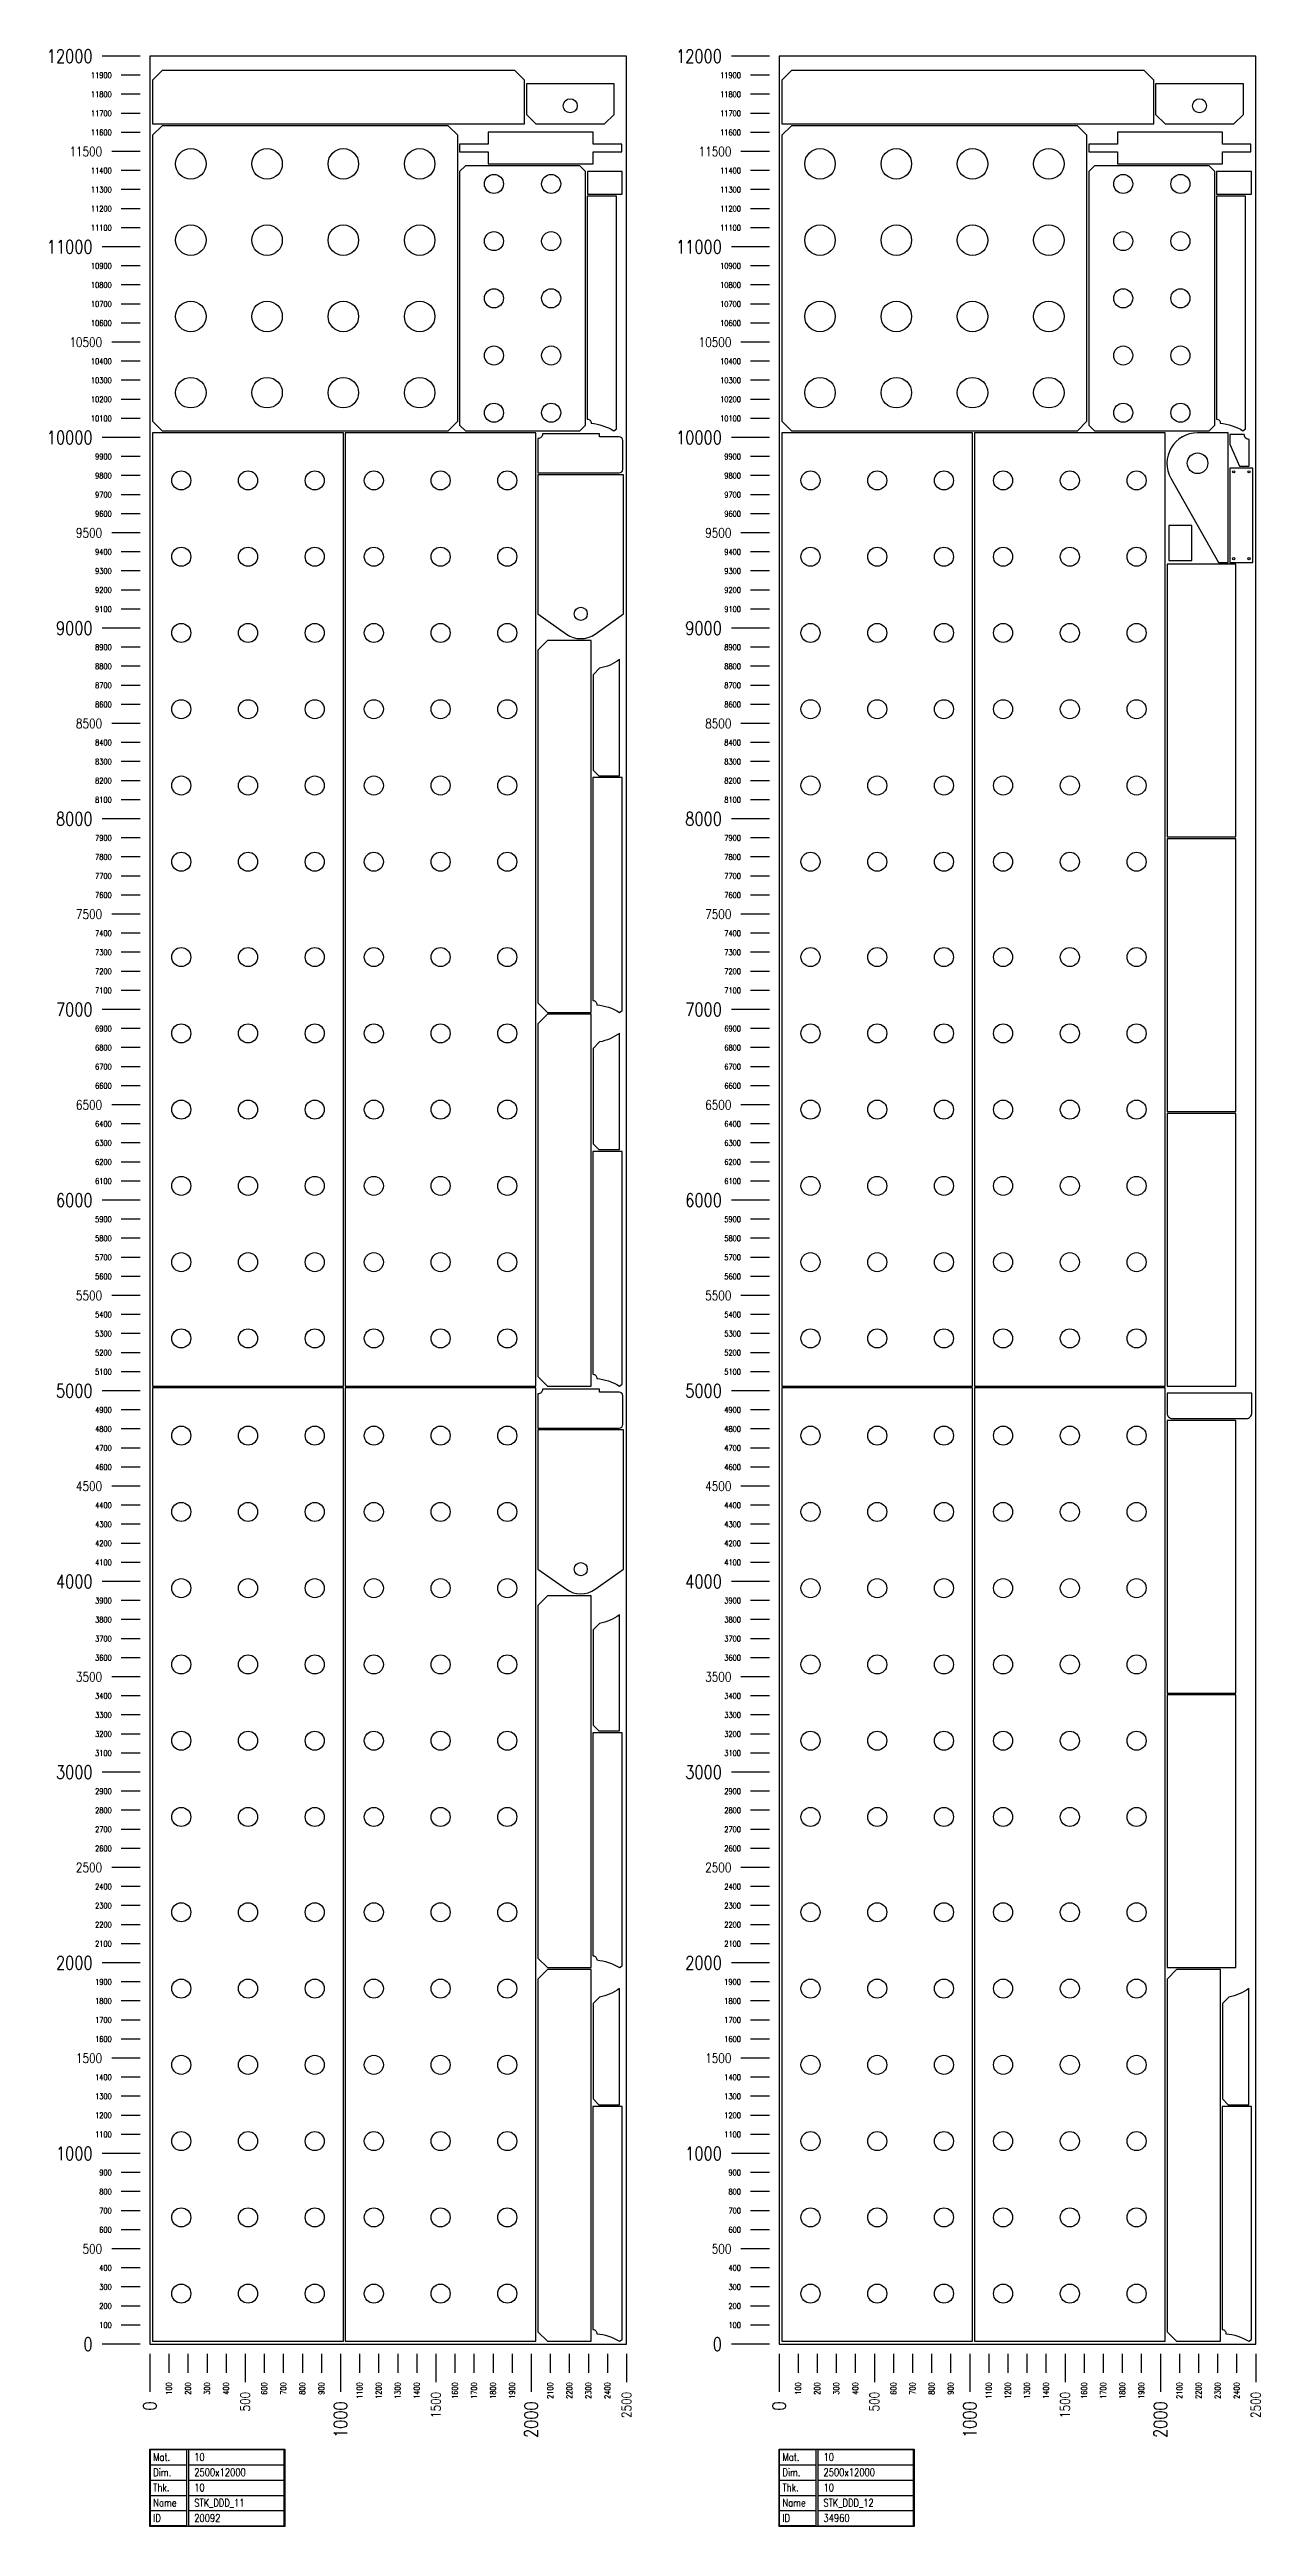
# Model space of a CAD drawing. Header units: millimetres. Extents: x 28039 to 145264, y 9873 to 40131.
# Drawn here: x 112513 to 118864, y 27140 to 40131 of the extents above; entities that cross this region are included whole.
import ezdxf
from ezdxf.enums import TextEntityAlignment as Align

# ---------------------------------------------------------------- set-up
doc = ezdxf.new("R2010")
doc.units = ezdxf.units.MM
doc.layers.add('TEXT', color=7, linetype='Continuous')
doc.styles.add('EasyCutStyle', font='romans.shx', dxfattribs={"width": 0.8})

# ---------------------------------------------------------------- blocks, each defined once
blk = doc.blocks.new('LogoSheet_20092')
at = {"color": 1}
for p, q in [((-50, 12000), (-250, 12000)), ((-50, 11000), (-250, 11000)), ((-50, 10000), (-250, 10000)), ((-50, 9000), (-250, 9000)), ((-50, 8000), (-250, 8000)), ((-50, 7000), (-250, 7000)), ((-50, 6000), (-250, 6000)), ((-50, 5000), (-250, 5000)), ((-50, 4000), (-250, 4000)), ((-50, 3000), (-250, 3000)), ((-50, 2000), (-250, 2000)), ((-50, 1000), (-250, 1000)), ((-50, 0), (-250, 0)), ((0, -50), (0, -250)), ((1000, -50), (1000, -250)), ((2000, -50), (2000, -250)), ((203, -553), (705, -553)), ((203, -633), (705, -633)), ((203, -713), (705, -713)), ((203, -793), (705, -793)), ((203, -873), (705, -873))]:
    blk.add_line(p, q, dxfattribs=at)
at = {"color": 2}
for p, q in [((-50, 11900), (-150, 11900)), ((-50, 11800), (-150, 11800)), ((-50, 11700), (-150, 11700)), ((-50, 11600), (-150, 11600)), ((-50, 11400), (-150, 11400)), ((-50, 11300), (-150, 11300)), ((-50, 11200), (-150, 11200)), ((-50, 11100), (-150, 11100)), ((-50, 10900), (-150, 10900)), ((-50, 10800), (-150, 10800)), ((-50, 10700), (-150, 10700)), ((-50, 10600), (-150, 10600)), ((-50, 10400), (-150, 10400)), ((-50, 10300), (-150, 10300)), ((-50, 10200), (-150, 10200)), ((-50, 10100), (-150, 10100)), ((-50, 9900), (-150, 9900)), ((-50, 9800), (-150, 9800)), ((-50, 9700), (-150, 9700)), ((-50, 9600), (-150, 9600)), ((-50, 9400), (-150, 9400)), ((-50, 9300), (-150, 9300)), ((-50, 9200), (-150, 9200)), ((-50, 9100), (-150, 9100)), ((-50, 8900), (-150, 8900)), ((-50, 8800), (-150, 8800)), ((-50, 8700), (-150, 8700)), ((-50, 8600), (-150, 8600)), ((-50, 8400), (-150, 8400)), ((-50, 8300), (-150, 8300)), ((-50, 8200), (-150, 8200)), ((-50, 8100), (-150, 8100)), ((-50, 7900), (-150, 7900)), ((-50, 7800), (-150, 7800)), ((-50, 7700), (-150, 7700)), ((-50, 7600), (-150, 7600)), ((-50, 7400), (-150, 7400)), ((-50, 7300), (-150, 7300)), ((-50, 7200), (-150, 7200)), ((-50, 7100), (-150, 7100)), ((-50, 6900), (-150, 6900)), ((-50, 6800), (-150, 6800)), ((-50, 6700), (-150, 6700)), ((-50, 6600), (-150, 6600)), ((-50, 6400), (-150, 6400)), ((-50, 6300), (-150, 6300)), ((-50, 6200), (-150, 6200)), ((-50, 6100), (-150, 6100)), ((-50, 5900), (-150, 5900)), ((-50, 5800), (-150, 5800)), ((-50, 5700), (-150, 5700)), ((-50, 5600), (-150, 5600)), ((-50, 5400), (-150, 5400)), ((-50, 5300), (-150, 5300)), ((-50, 5200), (-150, 5200)), ((-50, 5100), (-150, 5100)), ((-50, 4900), (-150, 4900)), ((-50, 4800), (-150, 4800)), ((-50, 4700), (-150, 4700)), ((-50, 4600), (-150, 4600)), ((-50, 4400), (-150, 4400)), ((-50, 4300), (-150, 4300)), ((-50, 4200), (-150, 4200)), ((-50, 4100), (-150, 4100)), ((-50, 3900), (-150, 3900)), ((-50, 3800), (-150, 3800)), ((-50, 3700), (-150, 3700)), ((-50, 3600), (-150, 3600)), ((-50, 3400), (-150, 3400)), ((-50, 3300), (-150, 3300)), ((-50, 3200), (-150, 3200)), ((-50, 3100), (-150, 3100)), ((-50, 2900), (-150, 2900)), ((-50, 2800), (-150, 2800)), ((-50, 2700), (-150, 2700)), ((-50, 2600), (-150, 2600)), ((-50, 2400), (-150, 2400)), ((-50, 2300), (-150, 2300)), ((-50, 2200), (-150, 2200)), ((-50, 2100), (-150, 2100)), ((-50, 1900), (-150, 1900)), ((-50, 1800), (-150, 1800)), ((-50, 1700), (-150, 1700)), ((-50, 1600), (-150, 1600)), ((-50, 1400), (-150, 1400)), ((-50, 1300), (-150, 1300)), ((-50, 1200), (-150, 1200)), ((-50, 1100), (-150, 1100)), ((-50, 900), (-150, 900)), ((-50, 800), (-150, 800)), ((-50, 700), (-150, 700)), ((-50, 600), (-150, 600)), ((-50, 400), (-150, 400)), ((-50, 300), (-150, 300)), ((-50, 200), (-150, 200)), ((-50, 100), (-150, 100)), ((100, -50), (100, -150)), ((200, -50), (200, -150)), ((300, -50), (300, -150)), ((400, -50), (400, -150)), ((600, -50), (600, -150)), ((700, -50), (700, -150)), ((800, -50), (800, -150)), ((900, -50), (900, -150)), ((1100, -50), (1100, -150)), ((1200, -50), (1200, -150)), ((1300, -50), (1300, -150)), ((1400, -50), (1400, -150)), ((1600, -50), (1600, -150)), ((1700, -50), (1700, -150)), ((1800, -50), (1800, -150)), ((1900, -50), (1900, -150)), ((2100, -50), (2100, -150)), ((2200, -50), (2200, -150)), ((2300, -50), (2300, -150)), ((2400, -50), (2400, -150))]:
    blk.add_line(p, q, dxfattribs=at)
at = {"color": 7}
for p, q in [((-50, 11500), (-200, 11500)), ((-50, 10500), (-200, 10500)), ((-50, 9500), (-200, 9500)), ((-50, 8500), (-200, 8500)), ((-50, 7500), (-200, 7500)), ((-50, 6500), (-200, 6500)), ((-50, 5500), (-200, 5500)), ((-50, 4500), (-200, 4500)), ((-50, 3500), (-200, 3500)), ((-50, 2500), (-200, 2500)), ((-50, 1500), (-200, 1500)), ((-50, 500), (-200, 500)), ((500, -50), (500, -200)), ((1500, -50), (1500, -200)), ((2500, -50), (2500, -200))]:
    blk.add_line(p, q, dxfattribs=at)
at = {"color": 5}
for p, q in [((3, -553), (193, -553)), ((3, -633), (193, -633)), ((3, -713), (193, -713)), ((3, -793), (193, -793)), ((3, -873), (193, -873))]:
    blk.add_line(p, q, dxfattribs=at)
blk.add_line((193, -633), (193, -953))
blk.add_lwpolyline([(0, -550), (708, -550), (708, -956), (0, -956)], close=True)
blk.add_lwpolyline([(3, -553), (193, -553), (193, -953), (3, -953)], close=True, dxfattribs=at)
at = {"color": 1}
blk.add_lwpolyline([(705, -553), (203, -553), (203, -953), (705, -953)], close=True, dxfattribs=at)
at = {"color": 7, "style": 'EasyCutStyle', "width": 0.8}
for s, height, p in [('12000', 70, (-300, 12000)), ('11900', 30, (-200, 11900)), ('11800', 30, (-200, 11800)), ('11700', 30, (-200, 11700)), ('11600', 30, (-200, 11600)), ('11500', 50, (-250, 11500)), ('11400', 30, (-200, 11400)), ('11300', 30, (-200, 11300)), ('11200', 30, (-200, 11200)), ('11100', 30, (-200, 11100)), ('11000', 70, (-300, 11000)), ('10900', 30, (-200, 10900)), ('10800', 30, (-200, 10800)), ('10700', 30, (-200, 10700)), ('10500', 50, (-250, 10500)), ('10600', 30, (-200, 10600)), ('10400', 30, (-200, 10400)), ('10300', 30, (-200, 10300)), ('10200', 30, (-200, 10200)), ('10000', 70, (-300, 10000)), ('10100', 30, (-200, 10100)), ('9900', 30, (-200, 9900)), ('9800', 30, (-200, 9800)), ('9700', 30, (-200, 9700)), ('9600', 30, (-200, 9600)), ('9500', 50, (-250, 9500)), ('9400', 30, (-200, 9400)), ('9300', 30, (-200, 9300)), ('9200', 30, (-200, 9200)), ('9100', 30, (-200, 9100)), ('9000', 70, (-300, 9000)), ('8900', 30, (-200, 8900)), ('8800', 30, (-200, 8800)), ('8700', 30, (-200, 8700)), ('8600', 30, (-200, 8600)), ('8500', 50, (-250, 8500)), ('8400', 30, (-200, 8400)), ('8300', 30, (-200, 8300)), ('8200', 30, (-200, 8200)), ('8100', 30, (-200, 8100)), ('8000', 70, (-300, 8000)), ('7900', 30, (-200, 7900)), ('7800', 30, (-200, 7800)), ('7700', 30, (-200, 7700)), ('7600', 30, (-200, 7600)), ('7500', 50, (-250, 7500)), ('7400', 30, (-200, 7400)), ('7300', 30, (-200, 7300)), ('7200', 30, (-200, 7200)), ('7000', 70, (-300, 7000)), ('7100', 30, (-200, 7100)), ('6900', 30, (-200, 6900)), ('6800', 30, (-200, 6800)), ('6700', 30, (-200, 6700)), ('6500', 50, (-250, 6500)), ('6600', 30, (-200, 6600)), ('6400', 30, (-200, 6400)), ('6300', 30, (-200, 6300)), ('6200', 30, (-200, 6200)), ('6100', 30, (-200, 6100)), ('6000', 70, (-300, 6000)), ('5900', 30, (-200, 5900)), ('5800', 30, (-200, 5800)), ('5700', 30, (-200, 5700)), ('5600', 30, (-200, 5600)), ('5500', 50, (-250, 5500)), ('5400', 30, (-200, 5400)), ('5300', 30, (-200, 5300)), ('5200', 30, (-200, 5200)), ('5100', 30, (-200, 5100)), ('5000', 70, (-300, 5000)), ('4900', 30, (-200, 4900)), ('4800', 30, (-200, 4800)), ('4700', 30, (-200, 4700)), ('4600', 30, (-200, 4600)), ('4500', 50, (-250, 4500)), ('4400', 30, (-200, 4400)), ('4300', 30, (-200, 4300)), ('4200', 30, (-200, 4200)), ('4000', 70, (-300, 4000)), ('4100', 30, (-200, 4100)), ('3900', 30, (-200, 3900)), ('3800', 30, (-200, 3800)), ('3700', 30, (-200, 3700)), ('3500', 50, (-250, 3500)), ('3600', 30, (-200, 3600)), ('3400', 30, (-200, 3400)), ('3300', 30, (-200, 3300)), ('3200', 30, (-200, 3200)), ('3000', 70, (-300, 3000)), ('3100', 30, (-200, 3100)), ('2900', 30, (-200, 2900)), ('2800', 30, (-200, 2800)), ('2700', 30, (-200, 2700)), ('2600', 30, (-200, 2600)), ('2500', 50, (-250, 2500)), ('2400', 30, (-200, 2400)), ('2300', 30, (-200, 2300)), ('2200', 30, (-200, 2200)), ('2100', 30, (-200, 2100)), ('2000', 70, (-300, 2000)), ('1900', 30, (-200, 1900)), ('1800', 30, (-200, 1800)), ('1700', 30, (-200, 1700)), ('1600', 30, (-200, 1600)), ('1500', 50, (-250, 1500)), ('1400', 30, (-200, 1400)), ('1300', 30, (-200, 1300)), ('1200', 30, (-200, 1200)), ('1100', 30, (-200, 1100)), ('1000', 70, (-300, 1000)), ('900', 30, (-200, 900)), ('800', 30, (-200, 800)), ('700', 30, (-200, 700)), ('500', 50, (-250, 500)), ('600', 30, (-200, 600)), ('400', 30, (-200, 400)), ('300', 30, (-200, 300)), ('200', 30, (-200, 200)), ('0', 70, (-300, 0)), ('100', 30, (-200, 100))]:
    blk.add_text(s, height=height, dxfattribs=at).set_placement(p, align=Align.MIDDLE_RIGHT)
for s, height, p in [('100', 30, (100, -200)), ('200', 30, (200, -200)), ('300', 30, (300, -200)), ('400', 30, (400, -200)), ('500', 50, (500, -250)), ('600', 30, (600, -200)), ('700', 30, (700, -200)), ('800', 30, (800, -200)), ('900', 30, (900, -200)), ('1100', 30, (1100, -200)), ('1200', 30, (1200, -200)), ('1300', 30, (1300, -200)), ('1400', 30, (1400, -200)), ('1500', 50, (1500, -250)), ('1600', 30, (1600, -200)), ('1700', 30, (1700, -200)), ('1800', 30, (1800, -200)), ('1900', 30, (1900, -200)), ('2100', 30, (2100, -200)), ('2200', 30, (2200, -200)), ('2300', 30, (2300, -200)), ('2400', 30, (2400, -200)), ('2500', 50, (2500, -250)), ('0', 70, (0, -300)), ('1000', 70, (1000, -300)), ('2000', 70, (2000, -300))]:
    blk.add_text(s, height=height, rotation=90, dxfattribs=at).set_placement(p, align=Align.MIDDLE_RIGHT)
at = {"style": 'EasyCutStyle', "width": 0.8}
for tag, p in [('MATERIAL_SHEET', (233, -612)), ('THICKNESS_SHEET', (233, -772)), ('DIMENSION_SHEET', (233, -692)), ('NAME_SHEET', (233, -852)), ('ID_SHEET', (233, -932))]:
    blk.add_attdef(tag, p, '', height=40, dxfattribs=at)
at = {"layer": 'TEXT', "color": 251, "style": 'EasyCutStyle', "width": 0.8}
for s, p in [('Mat.', (18, -612)), ('Thk.', (18, -772)), ('Dim.', (18, -692)), ('Name', (18, -852)), ('ID', (18, -932))]:
    blk.add_text(s, height=40, dxfattribs=at).set_placement(p)
blk = doc.blocks.new('LogoSheet_34960')
at = {"color": 1}
for p, q in [((-50, 12000), (-250, 12000)), ((-50, 11000), (-250, 11000)), ((-50, 10000), (-250, 10000)), ((-50, 9000), (-250, 9000)), ((-50, 8000), (-250, 8000)), ((-50, 7000), (-250, 7000)), ((-50, 6000), (-250, 6000)), ((-50, 5000), (-250, 5000)), ((-50, 4000), (-250, 4000)), ((-50, 3000), (-250, 3000)), ((-50, 2000), (-250, 2000)), ((-50, 1000), (-250, 1000)), ((-50, 0), (-250, 0)), ((0, -50), (0, -250)), ((1000, -50), (1000, -250)), ((2000, -50), (2000, -250)), ((203, -553), (705, -553)), ((203, -633), (705, -633)), ((203, -713), (705, -713)), ((203, -793), (705, -793)), ((203, -873), (705, -873))]:
    blk.add_line(p, q, dxfattribs=at)
at = {"color": 2}
for p, q in [((-50, 11900), (-150, 11900)), ((-50, 11800), (-150, 11800)), ((-50, 11700), (-150, 11700)), ((-50, 11600), (-150, 11600)), ((-50, 11400), (-150, 11400)), ((-50, 11300), (-150, 11300)), ((-50, 11200), (-150, 11200)), ((-50, 11100), (-150, 11100)), ((-50, 10900), (-150, 10900)), ((-50, 10800), (-150, 10800)), ((-50, 10700), (-150, 10700)), ((-50, 10600), (-150, 10600)), ((-50, 10400), (-150, 10400)), ((-50, 10300), (-150, 10300)), ((-50, 10200), (-150, 10200)), ((-50, 10100), (-150, 10100)), ((-50, 9900), (-150, 9900)), ((-50, 9800), (-150, 9800)), ((-50, 9700), (-150, 9700)), ((-50, 9600), (-150, 9600)), ((-50, 9400), (-150, 9400)), ((-50, 9300), (-150, 9300)), ((-50, 9200), (-150, 9200)), ((-50, 9100), (-150, 9100)), ((-50, 8900), (-150, 8900)), ((-50, 8800), (-150, 8800)), ((-50, 8700), (-150, 8700)), ((-50, 8600), (-150, 8600)), ((-50, 8400), (-150, 8400)), ((-50, 8300), (-150, 8300)), ((-50, 8200), (-150, 8200)), ((-50, 8100), (-150, 8100)), ((-50, 7900), (-150, 7900)), ((-50, 7800), (-150, 7800)), ((-50, 7700), (-150, 7700)), ((-50, 7600), (-150, 7600)), ((-50, 7400), (-150, 7400)), ((-50, 7300), (-150, 7300)), ((-50, 7200), (-150, 7200)), ((-50, 7100), (-150, 7100)), ((-50, 6900), (-150, 6900)), ((-50, 6800), (-150, 6800)), ((-50, 6700), (-150, 6700)), ((-50, 6600), (-150, 6600)), ((-50, 6400), (-150, 6400)), ((-50, 6300), (-150, 6300)), ((-50, 6200), (-150, 6200)), ((-50, 6100), (-150, 6100)), ((-50, 5900), (-150, 5900)), ((-50, 5800), (-150, 5800)), ((-50, 5700), (-150, 5700)), ((-50, 5600), (-150, 5600)), ((-50, 5400), (-150, 5400)), ((-50, 5300), (-150, 5300)), ((-50, 5200), (-150, 5200)), ((-50, 5100), (-150, 5100)), ((-50, 4900), (-150, 4900)), ((-50, 4800), (-150, 4800)), ((-50, 4700), (-150, 4700)), ((-50, 4600), (-150, 4600)), ((-50, 4400), (-150, 4400)), ((-50, 4300), (-150, 4300)), ((-50, 4200), (-150, 4200)), ((-50, 4100), (-150, 4100)), ((-50, 3900), (-150, 3900)), ((-50, 3800), (-150, 3800)), ((-50, 3700), (-150, 3700)), ((-50, 3600), (-150, 3600)), ((-50, 3400), (-150, 3400)), ((-50, 3300), (-150, 3300)), ((-50, 3200), (-150, 3200)), ((-50, 3100), (-150, 3100)), ((-50, 2900), (-150, 2900)), ((-50, 2800), (-150, 2800)), ((-50, 2700), (-150, 2700)), ((-50, 2600), (-150, 2600)), ((-50, 2400), (-150, 2400)), ((-50, 2300), (-150, 2300)), ((-50, 2200), (-150, 2200)), ((-50, 2100), (-150, 2100)), ((-50, 1900), (-150, 1900)), ((-50, 1800), (-150, 1800)), ((-50, 1700), (-150, 1700)), ((-50, 1600), (-150, 1600)), ((-50, 1400), (-150, 1400)), ((-50, 1300), (-150, 1300)), ((-50, 1200), (-150, 1200)), ((-50, 1100), (-150, 1100)), ((-50, 900), (-150, 900)), ((-50, 800), (-150, 800)), ((-50, 700), (-150, 700)), ((-50, 600), (-150, 600)), ((-50, 400), (-150, 400)), ((-50, 300), (-150, 300)), ((-50, 200), (-150, 200)), ((-50, 100), (-150, 100)), ((100, -50), (100, -150)), ((200, -50), (200, -150)), ((300, -50), (300, -150)), ((400, -50), (400, -150)), ((600, -50), (600, -150)), ((700, -50), (700, -150)), ((800, -50), (800, -150)), ((900, -50), (900, -150)), ((1100, -50), (1100, -150)), ((1200, -50), (1200, -150)), ((1300, -50), (1300, -150)), ((1400, -50), (1400, -150)), ((1600, -50), (1600, -150)), ((1700, -50), (1700, -150)), ((1800, -50), (1800, -150)), ((1900, -50), (1900, -150)), ((2100, -50), (2100, -150)), ((2200, -50), (2200, -150)), ((2300, -50), (2300, -150)), ((2400, -50), (2400, -150))]:
    blk.add_line(p, q, dxfattribs=at)
at = {"color": 7}
for p, q in [((-50, 11500), (-200, 11500)), ((-50, 10500), (-200, 10500)), ((-50, 9500), (-200, 9500)), ((-50, 8500), (-200, 8500)), ((-50, 7500), (-200, 7500)), ((-50, 6500), (-200, 6500)), ((-50, 5500), (-200, 5500)), ((-50, 4500), (-200, 4500)), ((-50, 3500), (-200, 3500)), ((-50, 2500), (-200, 2500)), ((-50, 1500), (-200, 1500)), ((-50, 500), (-200, 500)), ((500, -50), (500, -200)), ((1500, -50), (1500, -200)), ((2500, -50), (2500, -200))]:
    blk.add_line(p, q, dxfattribs=at)
at = {"color": 5}
for p, q in [((3, -553), (193, -553)), ((3, -633), (193, -633)), ((3, -713), (193, -713)), ((3, -793), (193, -793)), ((3, -873), (193, -873))]:
    blk.add_line(p, q, dxfattribs=at)
blk.add_line((193, -633), (193, -953))
blk.add_lwpolyline([(0, -550), (708, -550), (708, -956), (0, -956)], close=True)
blk.add_lwpolyline([(3, -553), (193, -553), (193, -953), (3, -953)], close=True, dxfattribs=at)
at = {"color": 1}
blk.add_lwpolyline([(705, -553), (203, -553), (203, -953), (705, -953)], close=True, dxfattribs=at)
at = {"color": 7, "style": 'EasyCutStyle', "width": 0.8}
for s, height, p in [('12000', 70, (-300, 12000)), ('11900', 30, (-200, 11900)), ('11800', 30, (-200, 11800)), ('11700', 30, (-200, 11700)), ('11600', 30, (-200, 11600)), ('11500', 50, (-250, 11500)), ('11400', 30, (-200, 11400)), ('11300', 30, (-200, 11300)), ('11200', 30, (-200, 11200)), ('11100', 30, (-200, 11100)), ('11000', 70, (-300, 11000)), ('10900', 30, (-200, 10900)), ('10800', 30, (-200, 10800)), ('10700', 30, (-200, 10700)), ('10500', 50, (-250, 10500)), ('10600', 30, (-200, 10600)), ('10400', 30, (-200, 10400)), ('10300', 30, (-200, 10300)), ('10200', 30, (-200, 10200)), ('10000', 70, (-300, 10000)), ('10100', 30, (-200, 10100)), ('9900', 30, (-200, 9900)), ('9800', 30, (-200, 9800)), ('9700', 30, (-200, 9700)), ('9600', 30, (-200, 9600)), ('9500', 50, (-250, 9500)), ('9400', 30, (-200, 9400)), ('9300', 30, (-200, 9300)), ('9200', 30, (-200, 9200)), ('9100', 30, (-200, 9100)), ('9000', 70, (-300, 9000)), ('8900', 30, (-200, 8900)), ('8800', 30, (-200, 8800)), ('8700', 30, (-200, 8700)), ('8600', 30, (-200, 8600)), ('8500', 50, (-250, 8500)), ('8400', 30, (-200, 8400)), ('8300', 30, (-200, 8300)), ('8200', 30, (-200, 8200)), ('8100', 30, (-200, 8100)), ('8000', 70, (-300, 8000)), ('7900', 30, (-200, 7900)), ('7800', 30, (-200, 7800)), ('7700', 30, (-200, 7700)), ('7600', 30, (-200, 7600)), ('7500', 50, (-250, 7500)), ('7400', 30, (-200, 7400)), ('7300', 30, (-200, 7300)), ('7200', 30, (-200, 7200)), ('7000', 70, (-300, 7000)), ('7100', 30, (-200, 7100)), ('6900', 30, (-200, 6900)), ('6800', 30, (-200, 6800)), ('6700', 30, (-200, 6700)), ('6500', 50, (-250, 6500)), ('6600', 30, (-200, 6600)), ('6400', 30, (-200, 6400)), ('6300', 30, (-200, 6300)), ('6200', 30, (-200, 6200)), ('6100', 30, (-200, 6100)), ('6000', 70, (-300, 6000)), ('5900', 30, (-200, 5900)), ('5800', 30, (-200, 5800)), ('5700', 30, (-200, 5700)), ('5600', 30, (-200, 5600)), ('5500', 50, (-250, 5500)), ('5400', 30, (-200, 5400)), ('5300', 30, (-200, 5300)), ('5200', 30, (-200, 5200)), ('5100', 30, (-200, 5100)), ('5000', 70, (-300, 5000)), ('4900', 30, (-200, 4900)), ('4800', 30, (-200, 4800)), ('4700', 30, (-200, 4700)), ('4600', 30, (-200, 4600)), ('4500', 50, (-250, 4500)), ('4400', 30, (-200, 4400)), ('4300', 30, (-200, 4300)), ('4200', 30, (-200, 4200)), ('4000', 70, (-300, 4000)), ('4100', 30, (-200, 4100)), ('3900', 30, (-200, 3900)), ('3800', 30, (-200, 3800)), ('3700', 30, (-200, 3700)), ('3500', 50, (-250, 3500)), ('3600', 30, (-200, 3600)), ('3400', 30, (-200, 3400)), ('3300', 30, (-200, 3300)), ('3200', 30, (-200, 3200)), ('3000', 70, (-300, 3000)), ('3100', 30, (-200, 3100)), ('2900', 30, (-200, 2900)), ('2800', 30, (-200, 2800)), ('2700', 30, (-200, 2700)), ('2600', 30, (-200, 2600)), ('2500', 50, (-250, 2500)), ('2400', 30, (-200, 2400)), ('2300', 30, (-200, 2300)), ('2200', 30, (-200, 2200)), ('2100', 30, (-200, 2100)), ('2000', 70, (-300, 2000)), ('1900', 30, (-200, 1900)), ('1800', 30, (-200, 1800)), ('1700', 30, (-200, 1700)), ('1600', 30, (-200, 1600)), ('1500', 50, (-250, 1500)), ('1400', 30, (-200, 1400)), ('1300', 30, (-200, 1300)), ('1200', 30, (-200, 1200)), ('1100', 30, (-200, 1100)), ('1000', 70, (-300, 1000)), ('900', 30, (-200, 900)), ('800', 30, (-200, 800)), ('700', 30, (-200, 700)), ('500', 50, (-250, 500)), ('600', 30, (-200, 600)), ('400', 30, (-200, 400)), ('300', 30, (-200, 300)), ('200', 30, (-200, 200)), ('0', 70, (-300, 0)), ('100', 30, (-200, 100))]:
    blk.add_text(s, height=height, dxfattribs=at).set_placement(p, align=Align.MIDDLE_RIGHT)
for s, height, p in [('100', 30, (100, -200)), ('200', 30, (200, -200)), ('300', 30, (300, -200)), ('400', 30, (400, -200)), ('500', 50, (500, -250)), ('600', 30, (600, -200)), ('700', 30, (700, -200)), ('800', 30, (800, -200)), ('900', 30, (900, -200)), ('1100', 30, (1100, -200)), ('1200', 30, (1200, -200)), ('1300', 30, (1300, -200)), ('1400', 30, (1400, -200)), ('1500', 50, (1500, -250)), ('1600', 30, (1600, -200)), ('1700', 30, (1700, -200)), ('1800', 30, (1800, -200)), ('1900', 30, (1900, -200)), ('2100', 30, (2100, -200)), ('2200', 30, (2200, -200)), ('2300', 30, (2300, -200)), ('2400', 30, (2400, -200)), ('2500', 50, (2500, -250)), ('0', 70, (0, -300)), ('1000', 70, (1000, -300)), ('2000', 70, (2000, -300))]:
    blk.add_text(s, height=height, rotation=90, dxfattribs=at).set_placement(p, align=Align.MIDDLE_RIGHT)
at = {"style": 'EasyCutStyle', "width": 0.8}
for tag, p in [('MATERIAL_SHEET', (233, -612)), ('THICKNESS_SHEET', (233, -772)), ('DIMENSION_SHEET', (233, -692)), ('NAME_SHEET', (233, -852)), ('ID_SHEET', (233, -932))]:
    blk.add_attdef(tag, p, '', height=40, dxfattribs=at)
at = {"layer": 'TEXT', "color": 251, "style": 'EasyCutStyle', "width": 0.8}
for s, p in [('Mat.', (18, -612)), ('Thk.', (18, -772)), ('Dim.', (18, -692)), ('Name', (18, -852)), ('ID', (18, -932))]:
    blk.add_text(s, height=40, dxfattribs=at).set_placement(p)

msp = doc.modelspace()

# ---------------------------------------------------------------- linework, layer by layer
at = {"color": 34, "true_color": 0x945a17}
for points in [[(113039, 28096), (115539, 28096), (115539, 40096), (113039, 40096)], [(116339, 28096), (118839, 28096), (118839, 40096), (116339, 40096)]]:
    msp.add_lwpolyline(points, close=True, dxfattribs=at)
at = {"color": 2}
for points in [[(113054, 39741), (115004, 39741), (115004, 39971), (114954, 40021), (113104, 40021), (113054, 39971)], [(116354, 39741), (118304, 39741), (118304, 39971), (118254, 40021), (116404, 40021), (116354, 39971)], [(115014, 39791), (115064, 39741), (115424, 39741), (115474, 39791), (115474, 39951), (115014, 39951)], [(118314, 39791), (118364, 39741), (118724, 39741), (118774, 39791), (118774, 39951), (118314, 39951)], [(114604, 38131), (114654, 38181), (114654, 39681), (114604, 39731), (113104, 39731), (113054, 39681), (113054, 38181), (113104, 38131)], [(114664, 39594), (114814, 39594), (114814, 39531), (115364, 39531), (115364, 39594), (115514, 39594), (115514, 39634), (115364, 39634), (115364, 39697), (114814, 39697), (114814, 39634), (114664, 39634)], [(117904, 38131), (117954, 38181), (117954, 39681), (117904, 39731), (116404, 39731), (116354, 39681), (116354, 38181), (116404, 38131)], [(117964, 39594), (118114, 39594), (118114, 39531), (118664, 39531), (118664, 39594), (118814, 39594), (118814, 39634), (118664, 39634), (118664, 39697), (118114, 39697), (118114, 39634), (117964, 39634)], [(115294, 38131), (115324, 38161), (115324, 39491), (115294, 39521), (114694, 39521), (114664, 39491), (114664, 38161), (114694, 38131)], [(118594, 38131), (118624, 38161), (118624, 39491), (118594, 39521), (117994, 39521), (117964, 39491), (117964, 38161), (117994, 38131)], [(115334, 39372), (115517, 39372), (115517, 39492), (115334, 39492)], [(118634, 39372), (118817, 39372), (118817, 39492), (118634, 39492)], [(114054, 33121), (114054, 38121), (113054, 38121), (113054, 33121)], [(115064, 33121), (115064, 38121), (114064, 38121), (114064, 33121)], [(117354, 33121), (117354, 38121), (116354, 38121), (116354, 33121)], [(118364, 33121), (118364, 38121), (117364, 38121), (117364, 33121)], [(118824, 37441), (118824, 37936), (118704, 37936), (118704, 37441)], [(118504, 37451), (118504, 37634), (118384, 37634), (118384, 37451)], [(118734, 36001), (118734, 37431), (118374, 37431), (118374, 36001)], [(115354, 35081), (115354, 37031), (115124, 37031), (115074, 36981), (115074, 35131), (115124, 35081)], [(118734, 34561), (118734, 35991), (118374, 35991), (118374, 34561)], [(115354, 33121), (115354, 35071), (115124, 35071), (115074, 35021), (115074, 33171), (115124, 33121)], [(118734, 33121), (118734, 34551), (118374, 34551), (118374, 33121)], [(114054, 28111), (114054, 33111), (113054, 33111), (113054, 28111)], [(115064, 28111), (115064, 33111), (114064, 33111), (114064, 28111)], [(117354, 28111), (117354, 33111), (116354, 33111), (116354, 28111)], [(118364, 28111), (118364, 33111), (117364, 33111), (117364, 28111)], [(118734, 31511), (118734, 32941), (118374, 32941), (118374, 31511)], [(115354, 30071), (115354, 32021), (115124, 32021), (115074, 31971), (115074, 30121), (115124, 30071)], [(118734, 30071), (118734, 31501), (118374, 31501), (118374, 30071)], [(115354, 28111), (115354, 30061), (115124, 30061), (115074, 30011), (115074, 28161), (115124, 28111)], [(118654, 28111), (118654, 30061), (118424, 30061), (118374, 30011), (118374, 28161), (118424, 28111)]]:
    msp.add_lwpolyline(points, close=True, dxfattribs=at)
at = {"color": 2, "elevation": 0}
for points in [[(115353, 38171, -0.113956), (115472, 38131), (115486, 38141), (115486, 39362), (115333, 39362), (115333, 38193, -0.434245)], [(118653, 38171, -0.113956), (118772, 38131), (118786, 38141), (118786, 39362), (118633, 39362), (118633, 38193, -0.434245)], [(115074, 37911), (115501, 37911, 0.414214), (115519, 37929), (115519, 38081, 0.414214), (115501, 38099), (115398, 38099), (115398, 38115), (115099, 38115, -0.414214), (115074, 38090)], [(118394, 37882), (118644, 37441), (118694, 37441), (118694, 38121), (118534, 38121, 0.574243)], [(118804, 37946), (118804, 38086, -0.414214), (118779, 38111), (118704, 38111), (118704, 38061), (118754, 37946)], [(115374, 37065), (115524, 37171), (115524, 37901), (115074, 37901), (115074, 37171), (115224, 37065, 0.3182)], [(115502, 36322), (115502, 36931, -0.113016), (115398, 36886), (115364, 36852), (115364, 36352), (115394, 36322)], [(115383, 35121, -0.113956), (115502, 35081), (115516, 35091), (115516, 36312), (115363, 36312), (115363, 35143, -0.434245)], [(115502, 34362), (115502, 34971, -0.113016), (115398, 34926), (115364, 34892), (115364, 34392), (115394, 34362)], [(115383, 33161, -0.113956), (115502, 33121), (115516, 33131), (115516, 34352), (115363, 34352), (115363, 33183, -0.434245)], [(115074, 32901), (115501, 32901, 0.414214), (115519, 32919), (115519, 33071, 0.414214), (115501, 33089), (115398, 33089), (115398, 33105), (115099, 33105, -0.414214), (115074, 33080)], [(118374, 32978, 0.414214), (118401, 32951), (118791, 32951, 0.414214), (118818, 32978), (118818, 33084), (118374, 33084)], [(115374, 32055), (115524, 32161), (115524, 32891), (115074, 32891), (115074, 32161), (115224, 32055, 0.3182)], [(115502, 31312), (115502, 31921, -0.113016), (115398, 31876), (115364, 31842), (115364, 31342), (115394, 31312)], [(115383, 30111, -0.113956), (115502, 30071), (115516, 30081), (115516, 31302), (115363, 31302), (115363, 30133, -0.434245)], [(115502, 29352), (115502, 29961, -0.113016), (115398, 29916), (115364, 29882), (115364, 29382), (115394, 29352)], [(118802, 29352), (118802, 29961, -0.113016), (118698, 29916), (118664, 29882), (118664, 29382), (118694, 29352)], [(115383, 28151, -0.113956), (115502, 28111), (115516, 28121), (115516, 29342), (115363, 29342), (115363, 28173, -0.434245)], [(118683, 28151, -0.113956), (118802, 28111), (118816, 28121), (118816, 29342), (118663, 29342), (118663, 28173, -0.434245)]]:
    msp.add_lwpolyline(points, format="xyb", close=True, dxfattribs=at)
at = {"color": 4}
for centre, radius in [((115244, 39836), 36.9), ((118544, 39836), 36.9), ((113254, 39531), 80), ((113654, 39531), 80), ((114054, 39531), 80), ((114454, 39531), 80), ((116554, 39531), 80), ((116954, 39531), 80), ((117354, 39531), 80), ((117754, 39531), 80), ((114844, 39426), 50), ((115144, 39426), 50), ((118144, 39426), 50), ((118444, 39426), 50), ((113254, 39131), 80), ((113654, 39131), 80), ((114054, 39131), 80), ((114454, 39131), 80), ((114844, 39126), 50), ((115144, 39126), 50), ((116554, 39131), 80), ((116954, 39131), 80), ((117354, 39131), 80), ((117754, 39131), 80), ((118144, 39126), 50), ((118444, 39126), 50), ((114844, 38826), 50), ((115144, 38826), 50), ((118144, 38826), 50), ((118444, 38826), 50), ((113254, 38731), 80), ((113654, 38731), 80), ((114054, 38731), 80), ((114454, 38731), 80), ((116554, 38731), 80), ((116954, 38731), 80), ((117354, 38731), 80), ((117754, 38731), 80), ((114844, 38526), 50), ((115144, 38526), 50), ((118144, 38526), 50), ((118444, 38526), 50), ((113254, 38331), 80), ((113654, 38331), 80), ((114054, 38331), 80), ((114454, 38331), 80), ((116554, 38331), 80), ((116954, 38331), 80), ((117354, 38331), 80), ((117754, 38331), 80), ((114844, 38226), 50), ((115144, 38226), 50), ((118144, 38226), 50), ((118444, 38226), 50), ((118534, 37961, 0), 54), ((113204, 37871), 50), ((113554, 37871), 50), ((113904, 37871), 50), ((114214, 37871), 50), ((114564, 37871), 50), ((114914, 37871), 50), ((116504, 37871), 50), ((116854, 37871), 50), ((117204, 37871), 50), ((117514, 37871), 50), ((117864, 37871), 50), ((118214, 37871), 50), ((118724, 37916), 6), ((118804, 37916), 6), ((113204, 37471), 50), ((113554, 37471), 50), ((113904, 37471), 50), ((114214, 37471), 50), ((114564, 37471), 50), ((114914, 37471), 50), ((116504, 37471), 50), ((116854, 37471), 50), ((117204, 37471), 50), ((117514, 37471), 50), ((117864, 37471), 50), ((118214, 37471), 50), ((118724, 37461), 6), ((118804, 37461), 6), ((115299, 37171, 0), 34.5), ((113204, 37071), 50), ((113554, 37071), 50), ((113904, 37071), 50), ((114214, 37071), 50), ((114564, 37071), 50), ((114914, 37071), 50), ((116504, 37071), 50), ((116854, 37071), 50), ((117204, 37071), 50), ((117514, 37071), 50), ((117864, 37071), 50), ((118214, 37071), 50), ((113204, 36671), 50), ((113554, 36671), 50), ((113904, 36671), 50), ((114214, 36671), 50), ((114564, 36671), 50), ((114914, 36671), 50), ((116504, 36671), 50), ((116854, 36671), 50), ((117204, 36671), 50), ((117514, 36671), 50), ((117864, 36671), 50), ((118214, 36671), 50), ((113204, 36271), 50), ((113554, 36271), 50), ((113904, 36271), 50), ((114214, 36271), 50), ((114564, 36271), 50), ((114914, 36271), 50), ((116504, 36271), 50), ((116854, 36271), 50), ((117204, 36271), 50), ((117514, 36271), 50), ((117864, 36271), 50), ((118214, 36271), 50), ((113204, 35871), 50), ((113554, 35871), 50), ((113904, 35871), 50), ((114214, 35871), 50), ((114564, 35871), 50), ((114914, 35871), 50), ((116504, 35871), 50), ((116854, 35871), 50), ((117204, 35871), 50), ((117514, 35871), 50), ((117864, 35871), 50), ((118214, 35871), 50), ((113204, 35371), 50), ((113554, 35371), 50), ((113904, 35371), 50), ((114214, 35371), 50), ((114564, 35371), 50), ((114914, 35371), 50), ((116504, 35371), 50), ((116854, 35371), 50), ((117204, 35371), 50), ((117514, 35371), 50), ((117864, 35371), 50), ((118214, 35371), 50), ((113204, 34971), 50), ((113554, 34971), 50), ((113904, 34971), 50), ((114214, 34971), 50), ((114564, 34971), 50), ((114914, 34971), 50), ((116504, 34971), 50), ((116854, 34971), 50), ((117204, 34971), 50), ((117514, 34971), 50), ((117864, 34971), 50), ((118214, 34971), 50), ((113204, 34571), 50), ((113554, 34571), 50), ((113904, 34571), 50), ((114214, 34571), 50), ((114564, 34571), 50), ((114914, 34571), 50), ((116504, 34571), 50), ((116854, 34571), 50), ((117204, 34571), 50), ((117514, 34571), 50), ((117864, 34571), 50), ((118214, 34571), 50), ((113204, 34171), 50), ((113554, 34171), 50), ((113904, 34171), 50), ((114214, 34171), 50), ((114564, 34171), 50), ((114914, 34171), 50), ((116504, 34171), 50), ((116854, 34171), 50), ((117204, 34171), 50), ((117514, 34171), 50), ((117864, 34171), 50), ((118214, 34171), 50), ((113204, 33771), 50), ((113554, 33771), 50), ((113904, 33771), 50), ((114214, 33771), 50), ((114564, 33771), 50), ((114914, 33771), 50), ((116504, 33771), 50), ((116854, 33771), 50), ((117204, 33771), 50), ((117514, 33771), 50), ((117864, 33771), 50), ((118214, 33771), 50), ((113204, 33371), 50), ((113554, 33371), 50), ((113904, 33371), 50), ((114214, 33371), 50), ((114564, 33371), 50), ((114914, 33371), 50), ((116504, 33371), 50), ((116854, 33371), 50), ((117204, 33371), 50), ((117514, 33371), 50), ((117864, 33371), 50), ((118214, 33371), 50), ((113204, 32861), 50), ((113554, 32861), 50), ((113904, 32861), 50), ((114214, 32861), 50), ((114564, 32861), 50), ((114914, 32861), 50), ((116504, 32861), 50), ((116854, 32861), 50), ((117204, 32861), 50), ((117514, 32861), 50), ((117864, 32861), 50), ((118214, 32861), 50), ((113204, 32461), 50), ((113554, 32461), 50), ((113904, 32461), 50), ((114214, 32461), 50), ((114564, 32461), 50), ((114914, 32461), 50), ((116504, 32461), 50), ((116854, 32461), 50), ((117204, 32461), 50), ((117514, 32461), 50), ((117864, 32461), 50), ((118214, 32461), 50), ((113204, 32061), 50), ((113554, 32061), 50), ((113904, 32061), 50), ((114214, 32061), 50), ((114564, 32061), 50), ((114914, 32061), 50), ((115299, 32161, 0), 34.5), ((116504, 32061), 50), ((116854, 32061), 50), ((117204, 32061), 50), ((117514, 32061), 50), ((117864, 32061), 50), ((118214, 32061), 50), ((113204, 31661), 50), ((113554, 31661), 50), ((113904, 31661), 50), ((114214, 31661), 50), ((114564, 31661), 50), ((114914, 31661), 50), ((116504, 31661), 50), ((116854, 31661), 50), ((117204, 31661), 50), ((117514, 31661), 50), ((117864, 31661), 50), ((118214, 31661), 50), ((113204, 31261), 50), ((113554, 31261), 50), ((113904, 31261), 50), ((114214, 31261), 50), ((114564, 31261), 50), ((114914, 31261), 50), ((116504, 31261), 50), ((116854, 31261), 50), ((117204, 31261), 50), ((117514, 31261), 50), ((117864, 31261), 50), ((118214, 31261), 50), ((113204, 30861), 50), ((113554, 30861), 50), ((113904, 30861), 50), ((114214, 30861), 50), ((114564, 30861), 50), ((114914, 30861), 50), ((116504, 30861), 50), ((116854, 30861), 50), ((117204, 30861), 50), ((117514, 30861), 50), ((117864, 30861), 50), ((118214, 30861), 50), ((113204, 30361), 50), ((113554, 30361), 50), ((113904, 30361), 50), ((114214, 30361), 50), ((114564, 30361), 50), ((114914, 30361), 50), ((116504, 30361), 50), ((116854, 30361), 50), ((117204, 30361), 50), ((117514, 30361), 50), ((117864, 30361), 50), ((118214, 30361), 50), ((113204, 29961), 50), ((113554, 29961), 50), ((113904, 29961), 50), ((114214, 29961), 50), ((114564, 29961), 50), ((114914, 29961), 50), ((116504, 29961), 50), ((116854, 29961), 50), ((117204, 29961), 50), ((117514, 29961), 50), ((117864, 29961), 50), ((118214, 29961), 50), ((113204, 29561), 50), ((113554, 29561), 50), ((113904, 29561), 50), ((114214, 29561), 50), ((114564, 29561), 50), ((114914, 29561), 50), ((116504, 29561), 50), ((116854, 29561), 50), ((117204, 29561), 50), ((117514, 29561), 50), ((117864, 29561), 50), ((118214, 29561), 50), ((113204, 29161), 50), ((113554, 29161), 50), ((113904, 29161), 50), ((114214, 29161), 50), ((114564, 29161), 50), ((114914, 29161), 50), ((116504, 29161), 50), ((116854, 29161), 50), ((117204, 29161), 50), ((117514, 29161), 50), ((117864, 29161), 50), ((118214, 29161), 50), ((113204, 28761), 50), ((113554, 28761), 50), ((113904, 28761), 50), ((114214, 28761), 50), ((114564, 28761), 50), ((114914, 28761), 50), ((116504, 28761), 50), ((116854, 28761), 50), ((117204, 28761), 50), ((117514, 28761), 50), ((117864, 28761), 50), ((118214, 28761), 50), ((113204, 28361), 50), ((113554, 28361), 50), ((113904, 28361), 50), ((114214, 28361), 50), ((114564, 28361), 50), ((114914, 28361), 50), ((116504, 28361), 50), ((116854, 28361), 50), ((117204, 28361), 50), ((117514, 28361), 50), ((117864, 28361), 50), ((118214, 28361), 50)]:
    msp.add_circle(centre, radius, dxfattribs=at)

# ---------------------------------------------------------------- block references
for name, p, values in [('LogoSheet_20092', (113039, 28096), {'DIMENSION_SHEET': '2500x12000', 'THICKNESS_SHEET': '10', 'NAME_SHEET': 'STK_DDD_11', 'ID_SHEET': '20092', 'MATERIAL_SHEET': '10'}), ('LogoSheet_34960', (116339, 28096), {'DIMENSION_SHEET': '2500x12000', 'THICKNESS_SHEET': '10', 'NAME_SHEET': 'STK_DDD_12', 'ID_SHEET': '34960', 'MATERIAL_SHEET': '10'})]:
    msp.add_blockref(name, p).add_auto_attribs(values)

doc.saveas('drawing.dxf')
